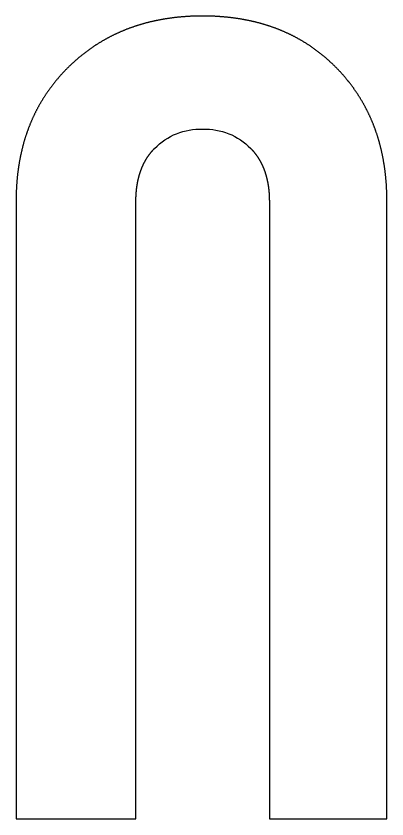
# Model space of a CAD drawing. Header units: millimetres. Extents: x -1211 to -100, y -1155 to 1320.
# Drawn here: x -276.5 to -264.79, y -617.96 to -592.61 of the extents above; entities that cross this region are included whole.
import ezdxf

# ---------------------------------------------------------------- set-up
doc = ezdxf.new("R2010")
doc.units = ezdxf.units.MM
doc.layers.get('0').update_dxf_attribs({"lineweight": 25, "true_color": 0xffffff})

msp = doc.modelspace()

# ---------------------------------------------------------------- linework, layer by layer
at = {"color": 5, "true_color": 0x0000ff, "flags": 128}
msp.add_lwpolyline([(-270.607, -592.606), (-270.628, -592.606), (-270.648, -592.606), (-270.668, -592.607), (-270.689, -592.607), (-270.709, -592.607), (-270.729, -592.607), (-270.749, -592.608), (-270.769, -592.608), (-270.79, -592.608), (-270.81, -592.609), (-270.83, -592.609), (-270.85, -592.61), (-270.87, -592.611), (-270.89, -592.611), (-270.91, -592.612), (-270.93, -592.613), (-270.949, -592.614), (-270.969, -592.614), (-270.989, -592.615), (-271.009, -592.616), (-271.029, -592.617), (-271.048, -592.618), (-271.068, -592.619), (-271.088, -592.621), (-271.107, -592.622), (-271.127, -592.623), (-271.147, -592.624), (-271.166, -592.626), (-271.186, -592.627), (-271.205, -592.629), (-271.225, -592.63), (-271.244, -592.632), (-271.264, -592.633), (-271.283, -592.635), (-271.302, -592.637), (-271.322, -592.638), (-271.341, -592.64), (-271.36, -592.642), (-271.379, -592.644), (-271.399, -592.646), (-271.418, -592.648), (-271.437, -592.65), (-271.456, -592.652), (-271.475, -592.654), (-271.494, -592.657), (-271.513, -592.659), (-271.532, -592.661), (-271.551, -592.663), (-271.57, -592.666), (-271.589, -592.668), (-271.608, -592.671), (-271.627, -592.673), (-271.646, -592.676), (-271.664, -592.679), (-271.683, -592.681), (-271.702, -592.684), (-271.721, -592.687), (-271.739, -592.69), (-271.758, -592.693), (-271.777, -592.696), (-271.795, -592.699), (-271.814, -592.702), (-271.832, -592.705), (-271.851, -592.708), (-271.869, -592.711), (-271.888, -592.714), (-271.906, -592.718), (-271.924, -592.721), (-271.943, -592.724), (-271.961, -592.728), (-271.979, -592.731), (-271.998, -592.735), (-272.016, -592.738), (-272.034, -592.742), (-272.052, -592.746), (-272.07, -592.75), (-272.089, -592.753), (-272.107, -592.757), (-272.125, -592.761), (-272.143, -592.765), (-272.161, -592.769), (-272.179, -592.773), (-272.197, -592.777), (-272.215, -592.781), (-272.232, -592.786), (-272.25, -592.79), (-272.268, -592.794), (-272.286, -592.798), (-272.304, -592.803), (-272.321, -592.807), (-272.339, -592.812), (-272.357, -592.816), (-272.374, -592.821), (-272.392, -592.825), (-272.41, -592.83), (-272.427, -592.835), (-272.445, -592.84), (-272.462, -592.844), (-272.48, -592.849), (-272.497, -592.854), (-272.515, -592.859), (-272.532, -592.864), (-272.549, -592.869), (-272.567, -592.875), (-272.584, -592.88), (-272.601, -592.885), (-272.618, -592.89), (-272.636, -592.896), (-272.653, -592.901), (-272.67, -592.906), (-272.687, -592.912), (-272.704, -592.917), (-272.721, -592.923), (-272.738, -592.929), (-272.755, -592.934), (-272.772, -592.94), (-272.789, -592.946), (-272.806, -592.952), (-272.823, -592.957), (-272.84, -592.963), (-272.857, -592.969), (-272.873, -592.975), (-272.89, -592.981), (-272.907, -592.988), (-272.924, -592.994), (-272.94, -593), (-272.957, -593.006), (-272.973, -593.013), (-272.99, -593.019), (-273.007, -593.025), (-273.023, -593.032), (-273.04, -593.038), (-273.056, -593.045), (-273.073, -593.052), (-273.089, -593.058), (-273.105, -593.065), (-273.122, -593.072), (-273.138, -593.079), (-273.154, -593.085), (-273.171, -593.092), (-273.187, -593.099), (-273.203, -593.106), (-273.219, -593.113), (-273.235, -593.121), (-273.251, -593.128), (-273.268, -593.135), (-273.284, -593.142), (-273.3, -593.149), (-273.316, -593.157), (-273.332, -593.164), (-273.348, -593.172), (-273.363, -593.179), (-273.379, -593.187), (-273.395, -593.194), (-273.411, -593.202), (-273.427, -593.21), (-273.443, -593.218), (-273.458, -593.225), (-273.474, -593.233), (-273.49, -593.241), (-273.505, -593.249), (-273.521, -593.257), (-273.537, -593.265), (-273.552, -593.273), (-273.568, -593.281), (-273.583, -593.29), (-273.599, -593.298), (-273.614, -593.306), (-273.629, -593.315), (-273.645, -593.323), (-273.66, -593.331), (-273.675, -593.34), (-273.691, -593.348), (-273.706, -593.357), (-273.721, -593.366), (-273.736, -593.374), (-273.752, -593.383), (-273.767, -593.392), (-273.782, -593.401), (-273.797, -593.41), (-273.812, -593.419), (-273.827, -593.428), (-273.842, -593.437), (-273.857, -593.446), (-273.872, -593.455), (-273.887, -593.464), (-273.902, -593.473), (-273.917, -593.483), (-273.931, -593.492), (-273.946, -593.501), (-273.961, -593.511), (-273.976, -593.52), (-273.99, -593.53), (-274.005, -593.54), (-274.02, -593.549), (-274.034, -593.559), (-274.049, -593.569), (-274.063, -593.578), (-274.078, -593.588), (-274.093, -593.598), (-274.107, -593.608), (-274.121, -593.618), (-274.136, -593.628), (-274.15, -593.638), (-274.165, -593.648), (-274.179, -593.659), (-274.193, -593.669), (-274.207, -593.679), (-274.222, -593.689), (-274.236, -593.7), (-274.25, -593.71), (-274.264, -593.721), (-274.278, -593.731), (-274.292, -593.742), (-274.306, -593.753), (-274.32, -593.763), (-274.334, -593.774), (-274.348, -593.785), (-274.362, -593.796), (-274.376, -593.806), (-274.39, -593.817), (-274.404, -593.828), (-274.418, -593.839), (-274.432, -593.85), (-274.445, -593.862), (-274.459, -593.873), (-274.473, -593.884), (-274.487, -593.895), (-274.5, -593.907), (-274.514, -593.918), (-274.527, -593.929), (-274.541, -593.941), (-274.554, -593.952), (-274.568, -593.964), (-274.581, -593.976), (-274.595, -593.987), (-274.608, -593.999), (-274.622, -594.011), (-274.635, -594.023), (-274.648, -594.035), (-274.662, -594.047), (-274.675, -594.058), (-274.688, -594.071), (-274.701, -594.083), (-274.714, -594.095), (-274.728, -594.107), (-274.741, -594.119), (-274.754, -594.131), (-274.767, -594.144), (-274.78, -594.156), (-274.793, -594.169), (-274.806, -594.181), (-274.819, -594.193), (-274.832, -594.206), (-274.845, -594.219), (-274.857, -594.231), (-274.87, -594.244), (-274.883, -594.257), (-274.896, -594.27), (-274.908, -594.282), (-274.921, -594.295), (-274.934, -594.308), (-274.946, -594.321), (-274.958, -594.334), (-274.971, -594.347), (-274.983, -594.36), (-274.996, -594.373), (-275.008, -594.386), (-275.02, -594.399), (-275.032, -594.412), (-275.044, -594.425), (-275.056, -594.438), (-275.068, -594.452), (-275.08, -594.465), (-275.092, -594.478), (-275.104, -594.491), (-275.116, -594.505), (-275.128, -594.518), (-275.139, -594.531), (-275.151, -594.545), (-275.163, -594.558), (-275.174, -594.572), (-275.186, -594.585), (-275.197, -594.599), (-275.209, -594.612), (-275.22, -594.626), (-275.231, -594.639), (-275.242, -594.653), (-275.254, -594.667), (-275.265, -594.68), (-275.276, -594.694), (-275.287, -594.708), (-275.298, -594.722), (-275.309, -594.735), (-275.32, -594.749), (-275.331, -594.763), (-275.342, -594.777), (-275.352, -594.791), (-275.363, -594.805), (-275.374, -594.819), (-275.384, -594.833), (-275.395, -594.847), (-275.405, -594.861), (-275.416, -594.875), (-275.426, -594.889), (-275.436, -594.904), (-275.447, -594.918), (-275.457, -594.932), (-275.467, -594.946), (-275.477, -594.961), (-275.487, -594.975), (-275.498, -594.989), (-275.508, -595.004), (-275.518, -595.018), (-275.527, -595.033), (-275.537, -595.047), (-275.547, -595.062), (-275.557, -595.076), (-275.567, -595.091), (-275.576, -595.105), (-275.586, -595.12), (-275.595, -595.135), (-275.605, -595.149), (-275.614, -595.164), (-275.624, -595.179), (-275.633, -595.193), (-275.642, -595.208), (-275.652, -595.223), (-275.661, -595.238), (-275.67, -595.253), (-275.679, -595.268), (-275.688, -595.283), (-275.697, -595.298), (-275.706, -595.313), (-275.715, -595.328), (-275.724, -595.343), (-275.733, -595.358), (-275.741, -595.373), (-275.75, -595.388), (-275.759, -595.404), (-275.767, -595.419), (-275.776, -595.434), (-275.784, -595.449), (-275.793, -595.465), (-275.801, -595.48), (-275.809, -595.495), (-275.818, -595.511), (-275.826, -595.526), (-275.834, -595.542), (-275.842, -595.557), (-275.85, -595.573), (-275.859, -595.588), (-275.867, -595.604), (-275.874, -595.619), (-275.882, -595.635), (-275.89, -595.651), (-275.898, -595.666), (-275.906, -595.682), (-275.913, -595.698), (-275.921, -595.714), (-275.929, -595.73), (-275.936, -595.745), (-275.944, -595.761), (-275.951, -595.777), (-275.959, -595.793), (-275.966, -595.809), (-275.973, -595.825), (-275.98, -595.841), (-275.988, -595.857), (-275.995, -595.873), (-276.002, -595.89), (-276.009, -595.906), (-276.016, -595.922), (-276.023, -595.938), (-276.03, -595.954), (-276.037, -595.971), (-276.043, -595.987), (-276.05, -596.003), (-276.057, -596.02), (-276.063, -596.036), (-276.07, -596.052), (-276.077, -596.069), (-276.083, -596.085), (-276.09, -596.102), (-276.096, -596.118), (-276.102, -596.135), (-276.109, -596.152), (-276.115, -596.168), (-276.121, -596.185), (-276.127, -596.202), (-276.133, -596.218), (-276.139, -596.235), (-276.145, -596.252), (-276.151, -596.269), (-276.157, -596.286), (-276.163, -596.302), (-276.169, -596.319), (-276.174, -596.336), (-276.18, -596.353), (-276.186, -596.37), (-276.191, -596.387), (-276.197, -596.404), (-276.202, -596.421), (-276.208, -596.439), (-276.213, -596.456), (-276.219, -596.473), (-276.224, -596.49), (-276.229, -596.507), (-276.234, -596.525), (-276.239, -596.542), (-276.245, -596.559), (-276.25, -596.577), (-276.255, -596.594), (-276.26, -596.611), (-276.264, -596.629), (-276.269, -596.646), (-276.274, -596.664), (-276.279, -596.681), (-276.283, -596.699), (-276.288, -596.716), (-276.293, -596.734), (-276.297, -596.752), (-276.302, -596.769), (-276.306, -596.787), (-276.311, -596.805), (-276.315, -596.823), (-276.319, -596.84), (-276.323, -596.858), (-276.328, -596.876), (-276.332, -596.894), (-276.336, -596.912), (-276.34, -596.93), (-276.344, -596.948), (-276.348, -596.966), (-276.352, -596.984), (-276.355, -597.002), (-276.359, -597.02), (-276.363, -597.038), (-276.367, -597.056), (-276.37, -597.075), (-276.374, -597.093), (-276.377, -597.111), (-276.381, -597.129), (-276.384, -597.148), (-276.388, -597.166), (-276.391, -597.184), (-276.394, -597.203), (-276.398, -597.221), (-276.401, -597.24), (-276.404, -597.258), (-276.407, -597.277), (-276.41, -597.295), (-276.413, -597.314), (-276.416, -597.333), (-276.419, -597.351), (-276.422, -597.37), (-276.424, -597.389), (-276.427, -597.407), (-276.43, -597.426), (-276.432, -597.445), (-276.435, -597.464), (-276.438, -597.483), (-276.44, -597.501), (-276.443, -597.52), (-276.445, -597.539), (-276.447, -597.558), (-276.45, -597.577), (-276.452, -597.596), (-276.454, -597.615), (-276.456, -597.634), (-276.458, -597.654), (-276.46, -597.673), (-276.462, -597.692), (-276.464, -597.711), (-276.466, -597.73), (-276.468, -597.75), (-276.47, -597.769), (-276.471, -597.788), (-276.473, -597.808), (-276.475, -597.827), (-276.476, -597.846), (-276.478, -597.866), (-276.479, -597.885), (-276.481, -597.905), (-276.482, -597.924), (-276.483, -597.944), (-276.485, -597.964), (-276.486, -597.983), (-276.487, -598.003), (-276.488, -598.023), (-276.489, -598.042), (-276.49, -598.062), (-276.491, -598.082), (-276.492, -598.102), (-276.493, -598.122), (-276.494, -598.141), (-276.495, -598.161), (-276.495, -598.181), (-276.496, -598.201), (-276.497, -598.221), (-276.497, -598.241), (-276.498, -598.261), (-276.498, -598.281), (-276.499, -598.302), (-276.499, -598.322), (-276.499, -598.342), (-276.5, -598.362), (-276.5, -598.382), (-276.5, -598.403), (-276.5, -598.423), (-276.5, -598.443), (-276.5, -598.464), (-276.5, -617.964), (-272.715, -617.964), (-272.715, -598.464), (-272.715, -598.455), (-272.715, -598.447), (-272.714, -598.438), (-272.714, -598.43), (-272.714, -598.422), (-272.714, -598.414), (-272.714, -598.405), (-272.714, -598.397), (-272.714, -598.389), (-272.714, -598.381), (-272.713, -598.372), (-272.713, -598.364), (-272.713, -598.356), (-272.713, -598.348), (-272.713, -598.34), (-272.712, -598.331), (-272.712, -598.323), (-272.712, -598.315), (-272.711, -598.307), (-272.711, -598.299), (-272.711, -598.291), (-272.71, -598.283), (-272.71, -598.275), (-272.709, -598.267), (-272.709, -598.259), (-272.708, -598.251), (-272.708, -598.243), (-272.708, -598.235), (-272.707, -598.227), (-272.706, -598.219), (-272.706, -598.211), (-272.705, -598.203), (-272.705, -598.195), (-272.704, -598.187), (-272.704, -598.179), (-272.703, -598.171), (-272.702, -598.163), (-272.702, -598.156), (-272.701, -598.148), (-272.7, -598.14), (-272.699, -598.132), (-272.699, -598.124), (-272.698, -598.117), (-272.697, -598.109), (-272.696, -598.101), (-272.696, -598.093), (-272.695, -598.086), (-272.694, -598.078), (-272.693, -598.07), (-272.692, -598.063), (-272.691, -598.055), (-272.69, -598.047), (-272.689, -598.04), (-272.688, -598.032), (-272.687, -598.025), (-272.686, -598.017), (-272.685, -598.009), (-272.684, -598.002), (-272.683, -597.994), (-272.682, -597.987), (-272.681, -597.979), (-272.68, -597.972), (-272.679, -597.964), (-272.678, -597.957), (-272.677, -597.949), (-272.675, -597.942), (-272.674, -597.934), (-272.673, -597.927), (-272.672, -597.92), (-272.67, -597.912), (-272.669, -597.905), (-272.668, -597.898), (-272.667, -597.89), (-272.665, -597.883), (-272.664, -597.876), (-272.663, -597.868), (-272.661, -597.861), (-272.66, -597.854), (-272.658, -597.846), (-272.657, -597.839), (-272.656, -597.832), (-272.654, -597.825), (-272.653, -597.818), (-272.651, -597.81), (-272.65, -597.803), (-272.648, -597.796), (-272.646, -597.789), (-272.645, -597.782), (-272.643, -597.775), (-272.642, -597.768), (-272.64, -597.76), (-272.638, -597.753), (-272.637, -597.746), (-272.635, -597.739), (-272.633, -597.732), (-272.632, -597.725), (-272.63, -597.718), (-272.628, -597.711), (-272.626, -597.704), (-272.625, -597.697), (-272.623, -597.69), (-272.621, -597.683), (-272.619, -597.676), (-272.617, -597.67), (-272.615, -597.663), (-272.614, -597.656), (-272.612, -597.649), (-272.61, -597.642), (-272.608, -597.635), (-272.606, -597.628), (-272.604, -597.622), (-272.602, -597.615), (-272.6, -597.608), (-272.598, -597.601), (-272.596, -597.595), (-272.594, -597.588), (-272.591, -597.581), (-272.589, -597.574), (-272.587, -597.568), (-272.585, -597.561), (-272.583, -597.554), (-272.581, -597.548), (-272.579, -597.541), (-272.576, -597.534), (-272.574, -597.528), (-272.572, -597.521), (-272.57, -597.515), (-272.567, -597.508), (-272.565, -597.502), (-272.563, -597.495), (-272.56, -597.489), (-272.558, -597.482), (-272.556, -597.476), (-272.553, -597.469), (-272.551, -597.463), (-272.548, -597.456), (-272.546, -597.45), (-272.543, -597.443), (-272.541, -597.437), (-272.538, -597.43), (-272.536, -597.424), (-272.533, -597.418), (-272.531, -597.411), (-272.528, -597.405), (-272.526, -597.399), (-272.523, -597.392), (-272.52, -597.386), (-272.518, -597.38), (-272.515, -597.374), (-272.512, -597.367), (-272.51, -597.361), (-272.507, -597.355), (-272.504, -597.349), (-272.501, -597.342), (-272.499, -597.336), (-272.496, -597.33), (-272.493, -597.324), (-272.49, -597.318), (-272.487, -597.312), (-272.484, -597.306), (-272.481, -597.299), (-272.479, -597.293), (-272.476, -597.287), (-272.473, -597.281), (-272.47, -597.275), (-272.467, -597.269), (-272.464, -597.263), (-272.461, -597.257), (-272.458, -597.251), (-272.455, -597.245), (-272.452, -597.239), (-272.449, -597.233), (-272.445, -597.227), (-272.442, -597.222), (-272.439, -597.216), (-272.436, -597.21), (-272.433, -597.204), (-272.43, -597.198), (-272.426, -597.192), (-272.423, -597.186), (-272.42, -597.181), (-272.417, -597.175), (-272.413, -597.169), (-272.41, -597.163), (-272.407, -597.157), (-272.403, -597.152), (-272.4, -597.146), (-272.397, -597.14), (-272.393, -597.135), (-272.39, -597.129), (-272.387, -597.123), (-272.383, -597.118), (-272.38, -597.112), (-272.376, -597.106), (-272.373, -597.101), (-272.369, -597.095), (-272.366, -597.089), (-272.362, -597.084), (-272.358, -597.078), (-272.355, -597.073), (-272.351, -597.067), (-272.348, -597.062), (-272.344, -597.056), (-272.34, -597.051), (-272.337, -597.045), (-272.333, -597.04), (-272.329, -597.034), (-272.326, -597.029), (-272.322, -597.024), (-272.318, -597.018), (-272.314, -597.013), (-272.31, -597.007), (-272.307, -597.002), (-272.303, -596.997), (-272.299, -596.991), (-272.295, -596.986), (-272.291, -596.981), (-272.287, -596.975), (-272.283, -596.97), (-272.279, -596.965), (-272.275, -596.96), (-272.271, -596.954), (-272.267, -596.949), (-272.263, -596.944), (-272.259, -596.939), (-272.255, -596.934), (-272.251, -596.928), (-272.247, -596.923), (-272.243, -596.918), (-272.239, -596.913), (-272.235, -596.908), (-272.231, -596.903), (-272.226, -596.898), (-272.222, -596.893), (-272.218, -596.888), (-272.214, -596.883), (-272.209, -596.878), (-272.205, -596.873), (-272.201, -596.868), (-272.197, -596.863), (-272.192, -596.858), (-272.188, -596.853), (-272.184, -596.848), (-272.179, -596.843), (-272.175, -596.838), (-272.17, -596.833), (-272.166, -596.828), (-272.162, -596.823), (-272.157, -596.818), (-272.153, -596.814), (-272.148, -596.809), (-272.144, -596.804), (-272.139, -596.799), (-272.134, -596.794), (-272.13, -596.79), (-272.125, -596.785, -0.211105), (-270.607, -596.178, -0.211105), (-269.09, -596.785), (-269.085, -596.79), (-269.08, -596.794), (-269.076, -596.799), (-269.071, -596.804), (-269.067, -596.809), (-269.062, -596.814), (-269.058, -596.818), (-269.053, -596.823), (-269.049, -596.828), (-269.044, -596.833), (-269.04, -596.838), (-269.036, -596.843), (-269.031, -596.848), (-269.027, -596.853), (-269.023, -596.858), (-269.018, -596.863), (-269.014, -596.868), (-269.01, -596.873), (-269.005, -596.878), (-269.001, -596.883), (-268.997, -596.888), (-268.993, -596.893), (-268.988, -596.898), (-268.984, -596.903), (-268.98, -596.908), (-268.976, -596.913), (-268.972, -596.918), (-268.968, -596.923), (-268.964, -596.928), (-268.96, -596.934), (-268.955, -596.939), (-268.951, -596.944), (-268.947, -596.949), (-268.943, -596.954), (-268.939, -596.96), (-268.935, -596.965), (-268.932, -596.97), (-268.928, -596.975), (-268.924, -596.981), (-268.92, -596.986), (-268.916, -596.991), (-268.912, -596.997), (-268.908, -597.002), (-268.904, -597.007), (-268.901, -597.013), (-268.897, -597.018), (-268.893, -597.024), (-268.889, -597.029), (-268.886, -597.034), (-268.882, -597.04), (-268.878, -597.045), (-268.874, -597.051), (-268.871, -597.056), (-268.867, -597.062), (-268.864, -597.067), (-268.86, -597.073), (-268.856, -597.078), (-268.853, -597.084), (-268.849, -597.089), (-268.846, -597.095), (-268.842, -597.101), (-268.839, -597.106), (-268.835, -597.112), (-268.832, -597.118), (-268.828, -597.123), (-268.825, -597.129), (-268.821, -597.135), (-268.818, -597.14), (-268.815, -597.146), (-268.811, -597.152), (-268.808, -597.157), (-268.805, -597.163), (-268.801, -597.169), (-268.798, -597.175), (-268.795, -597.181), (-268.792, -597.186), (-268.788, -597.192), (-268.785, -597.198), (-268.782, -597.204), (-268.779, -597.21), (-268.776, -597.216), (-268.773, -597.222), (-268.769, -597.227), (-268.766, -597.233), (-268.763, -597.239), (-268.76, -597.245), (-268.757, -597.251), (-268.754, -597.257), (-268.751, -597.263), (-268.748, -597.269), (-268.745, -597.275), (-268.742, -597.281), (-268.739, -597.287), (-268.736, -597.293), (-268.733, -597.299), (-268.73, -597.306), (-268.728, -597.312), (-268.725, -597.318), (-268.722, -597.324), (-268.719, -597.33), (-268.716, -597.336), (-268.714, -597.342), (-268.711, -597.349), (-268.708, -597.355), (-268.705, -597.361), (-268.703, -597.367), (-268.7, -597.374), (-268.697, -597.38), (-268.695, -597.386), (-268.692, -597.392), (-268.689, -597.399), (-268.687, -597.405), (-268.684, -597.411), (-268.682, -597.418), (-268.679, -597.424), (-268.677, -597.43), (-268.674, -597.437), (-268.672, -597.443), (-268.669, -597.45), (-268.667, -597.456), (-268.664, -597.463), (-268.662, -597.469), (-268.659, -597.476), (-268.657, -597.482), (-268.655, -597.489), (-268.652, -597.495), (-268.65, -597.502), (-268.648, -597.508), (-268.645, -597.515), (-268.643, -597.521), (-268.641, -597.528), (-268.639, -597.534), (-268.636, -597.541), (-268.634, -597.548), (-268.632, -597.554), (-268.63, -597.561), (-268.628, -597.568), (-268.625, -597.574), (-268.623, -597.581), (-268.621, -597.588), (-268.619, -597.595), (-268.617, -597.601), (-268.615, -597.608), (-268.613, -597.615), (-268.611, -597.622), (-268.609, -597.628), (-268.607, -597.635), (-268.605, -597.642), (-268.603, -597.649), (-268.601, -597.656), (-268.599, -597.663), (-268.598, -597.67), (-268.596, -597.676), (-268.594, -597.683), (-268.592, -597.69), (-268.59, -597.697), (-268.588, -597.704), (-268.587, -597.711), (-268.585, -597.718), (-268.583, -597.725), (-268.581, -597.732), (-268.58, -597.739), (-268.578, -597.746), (-268.576, -597.753), (-268.575, -597.76), (-268.573, -597.768), (-268.571, -597.775), (-268.57, -597.782), (-268.568, -597.789), (-268.567, -597.796), (-268.565, -597.803), (-268.564, -597.81), (-268.562, -597.818), (-268.561, -597.825), (-268.559, -597.832), (-268.558, -597.839), (-268.556, -597.846), (-268.555, -597.854), (-268.554, -597.861), (-268.552, -597.868), (-268.551, -597.876), (-268.55, -597.883), (-268.548, -597.89), (-268.547, -597.898), (-268.546, -597.905), (-268.544, -597.912), (-268.543, -597.92), (-268.542, -597.927), (-268.541, -597.934), (-268.539, -597.942), (-268.538, -597.949), (-268.537, -597.957), (-268.536, -597.964), (-268.535, -597.972), (-268.534, -597.979), (-268.533, -597.987), (-268.532, -597.994), (-268.531, -598.002), (-268.529, -598.009), (-268.528, -598.017), (-268.527, -598.025), (-268.526, -598.032), (-268.526, -598.04), (-268.525, -598.047), (-268.524, -598.055), (-268.523, -598.063), (-268.522, -598.07), (-268.521, -598.078), (-268.52, -598.086), (-268.519, -598.093), (-268.518, -598.101), (-268.518, -598.109), (-268.517, -598.117), (-268.516, -598.124), (-268.515, -598.132), (-268.515, -598.14), (-268.514, -598.148), (-268.513, -598.156), (-268.513, -598.163), (-268.512, -598.171), (-268.511, -598.179), (-268.511, -598.187), (-268.51, -598.195), (-268.509, -598.203), (-268.509, -598.211), (-268.508, -598.219), (-268.508, -598.227), (-268.507, -598.235), (-268.507, -598.243), (-268.506, -598.251), (-268.506, -598.259), (-268.505, -598.267), (-268.505, -598.275), (-268.505, -598.283), (-268.504, -598.291), (-268.504, -598.299), (-268.504, -598.307), (-268.503, -598.315), (-268.503, -598.323), (-268.503, -598.331), (-268.502, -598.34), (-268.502, -598.348), (-268.502, -598.356), (-268.502, -598.364), (-268.501, -598.372), (-268.501, -598.381), (-268.501, -598.389), (-268.501, -598.397), (-268.501, -598.405), (-268.501, -598.414), (-268.5, -598.422), (-268.5, -598.43), (-268.5, -598.438), (-268.5, -598.447), (-268.5, -598.455), (-268.5, -598.464), (-268.5, -617.964), (-264.786, -617.964), (-264.786, -598.464), (-264.786, -598.443), (-264.786, -598.423), (-264.786, -598.403), (-264.786, -598.382), (-264.787, -598.362), (-264.787, -598.342), (-264.787, -598.322), (-264.788, -598.302), (-264.788, -598.281), (-264.788, -598.261), (-264.789, -598.241), (-264.79, -598.221), (-264.79, -598.201), (-264.791, -598.181), (-264.792, -598.161), (-264.792, -598.141), (-264.793, -598.122), (-264.794, -598.102), (-264.795, -598.082), (-264.796, -598.062), (-264.797, -598.042), (-264.798, -598.023), (-264.799, -598.003), (-264.8, -597.983), (-264.801, -597.964), (-264.803, -597.944), (-264.804, -597.924), (-264.805, -597.905), (-264.807, -597.885), (-264.808, -597.866), (-264.81, -597.846), (-264.811, -597.827), (-264.813, -597.808), (-264.814, -597.788), (-264.816, -597.769), (-264.818, -597.75), (-264.82, -597.73), (-264.821, -597.711), (-264.823, -597.692), (-264.825, -597.673), (-264.827, -597.654), (-264.829, -597.634), (-264.831, -597.615), (-264.833, -597.596), (-264.836, -597.577), (-264.838, -597.558), (-264.84, -597.539), (-264.842, -597.52), (-264.845, -597.501), (-264.847, -597.483), (-264.85, -597.464), (-264.852, -597.445), (-264.855, -597.426), (-264.857, -597.407), (-264.86, -597.389), (-264.863, -597.37), (-264.866, -597.351), (-264.868, -597.333), (-264.871, -597.314), (-264.874, -597.295), (-264.877, -597.277), (-264.88, -597.258), (-264.883, -597.24), (-264.886, -597.221), (-264.89, -597.203), (-264.893, -597.184), (-264.896, -597.166), (-264.899, -597.148), (-264.903, -597.129), (-264.906, -597.111), (-264.91, -597.093), (-264.913, -597.075), (-264.917, -597.056), (-264.92, -597.038), (-264.924, -597.02), (-264.928, -597.002), (-264.931, -596.984), (-264.935, -596.966), (-264.939, -596.948), (-264.943, -596.93), (-264.947, -596.912), (-264.951, -596.894), (-264.955, -596.876), (-264.959, -596.858), (-264.963, -596.84), (-264.967, -596.823), (-264.972, -596.805), (-264.976, -596.787), (-264.98, -596.769), (-264.985, -596.752), (-264.989, -596.734), (-264.994, -596.716), (-264.998, -596.699), (-265.003, -596.681), (-265.007, -596.664), (-265.012, -596.646), (-265.017, -596.629), (-265.022, -596.611), (-265.026, -596.594), (-265.031, -596.577), (-265.036, -596.559), (-265.041, -596.542), (-265.046, -596.525), (-265.051, -596.507), (-265.056, -596.49), (-265.062, -596.473), (-265.067, -596.456), (-265.072, -596.439), (-265.077, -596.421), (-265.083, -596.404), (-265.088, -596.387), (-265.094, -596.37), (-265.099, -596.353), (-265.105, -596.336), (-265.11, -596.319), (-265.116, -596.302), (-265.122, -596.286), (-265.127, -596.269), (-265.133, -596.252), (-265.139, -596.235), (-265.145, -596.218), (-265.151, -596.202), (-265.157, -596.185), (-265.163, -596.168), (-265.169, -596.152), (-265.175, -596.135), (-265.182, -596.118), (-265.188, -596.102), (-265.194, -596.085), (-265.2, -596.069), (-265.207, -596.052), (-265.213, -596.036), (-265.22, -596.02), (-265.226, -596.003), (-265.233, -595.987), (-265.24, -595.971), (-265.246, -595.954), (-265.253, -595.938), (-265.26, -595.922), (-265.267, -595.906), (-265.274, -595.89), (-265.28, -595.873), (-265.287, -595.857), (-265.294, -595.841), (-265.302, -595.825), (-265.309, -595.809), (-265.316, -595.793), (-265.323, -595.777), (-265.33, -595.761), (-265.338, -595.745), (-265.345, -595.73), (-265.353, -595.714), (-265.36, -595.698), (-265.368, -595.682), (-265.375, -595.666), (-265.383, -595.651), (-265.39, -595.635), (-265.398, -595.619), (-265.406, -595.604), (-265.414, -595.588), (-265.422, -595.573), (-265.43, -595.557), (-265.438, -595.542), (-265.446, -595.526), (-265.454, -595.511), (-265.462, -595.495), (-265.47, -595.48), (-265.478, -595.465), (-265.486, -595.449), (-265.495, -595.434), (-265.503, -595.419), (-265.511, -595.404), (-265.52, -595.388), (-265.528, -595.373), (-265.537, -595.358), (-265.546, -595.343), (-265.554, -595.328), (-265.563, -595.313), (-265.572, -595.298), (-265.581, -595.283), (-265.589, -595.268), (-265.598, -595.253), (-265.607, -595.238), (-265.616, -595.223), (-265.625, -595.208), (-265.634, -595.193), (-265.644, -595.179), (-265.653, -595.164), (-265.662, -595.149), (-265.671, -595.135), (-265.681, -595.12), (-265.69, -595.105), (-265.699, -595.091), (-265.709, -595.076), (-265.718, -595.062), (-265.728, -595.047), (-265.738, -595.033), (-265.747, -595.018), (-265.757, -595.004), (-265.767, -594.989), (-265.777, -594.975), (-265.787, -594.961), (-265.797, -594.946), (-265.807, -594.932), (-265.817, -594.918), (-265.827, -594.904), (-265.837, -594.889), (-265.847, -594.875), (-265.857, -594.861), (-265.867, -594.847), (-265.878, -594.833), (-265.888, -594.819), (-265.899, -594.805), (-265.909, -594.791), (-265.92, -594.777), (-265.93, -594.763), (-265.941, -594.749), (-265.951, -594.735), (-265.962, -594.722), (-265.973, -594.708), (-265.984, -594.694), (-265.995, -594.68), (-266.005, -594.667), (-266.016, -594.653), (-266.027, -594.639), (-266.039, -594.626), (-266.05, -594.612), (-266.061, -594.599), (-266.072, -594.585), (-266.083, -594.572), (-266.095, -594.558), (-266.106, -594.545), (-266.117, -594.531), (-266.129, -594.518), (-266.14, -594.505), (-266.152, -594.491), (-266.163, -594.478), (-266.175, -594.465), (-266.187, -594.452), (-266.199, -594.438), (-266.21, -594.425), (-266.222, -594.412), (-266.234, -594.399), (-266.246, -594.386), (-266.258, -594.373), (-266.27, -594.36), (-266.282, -594.347), (-266.294, -594.334), (-266.306, -594.321), (-266.319, -594.308), (-266.331, -594.295), (-266.343, -594.282), (-266.356, -594.27), (-266.368, -594.257), (-266.381, -594.244), (-266.393, -594.231), (-266.406, -594.219), (-266.418, -594.206), (-266.431, -594.193), (-266.444, -594.181), (-266.456, -594.169), (-266.469, -594.156), (-266.482, -594.144), (-266.495, -594.131), (-266.507, -594.119), (-266.52, -594.107), (-266.533, -594.095), (-266.546, -594.083), (-266.559, -594.071), (-266.572, -594.058), (-266.585, -594.047), (-266.598, -594.035), (-266.611, -594.023), (-266.624, -594.011), (-266.637, -593.999), (-266.65, -593.987), (-266.664, -593.976), (-266.677, -593.964), (-266.69, -593.952), (-266.703, -593.941), (-266.717, -593.929), (-266.73, -593.918), (-266.743, -593.907), (-266.757, -593.895), (-266.77, -593.884), (-266.784, -593.873), (-266.797, -593.862), (-266.811, -593.85), (-266.824, -593.839), (-266.838, -593.828), (-266.851, -593.817), (-266.865, -593.806), (-266.879, -593.796), (-266.892, -593.785), (-266.906, -593.774), (-266.92, -593.763), (-266.934, -593.753), (-266.947, -593.742), (-266.961, -593.731), (-266.975, -593.721), (-266.989, -593.71), (-267.003, -593.7), (-267.017, -593.689), (-267.031, -593.679), (-267.045, -593.669), (-267.059, -593.659), (-267.073, -593.648), (-267.087, -593.638), (-267.101, -593.628), (-267.116, -593.618), (-267.13, -593.608), (-267.144, -593.598), (-267.158, -593.588), (-267.173, -593.578), (-267.187, -593.569), (-267.201, -593.559), (-267.216, -593.549), (-267.23, -593.54), (-267.245, -593.53), (-267.259, -593.52), (-267.274, -593.511), (-267.288, -593.501), (-267.303, -593.492), (-267.317, -593.483), (-267.332, -593.473), (-267.347, -593.464), (-267.362, -593.455), (-267.376, -593.446), (-267.391, -593.437), (-267.406, -593.428), (-267.421, -593.419), (-267.436, -593.41), (-267.45, -593.401), (-267.465, -593.392), (-267.48, -593.383), (-267.495, -593.374), (-267.51, -593.366), (-267.525, -593.357), (-267.54, -593.348), (-267.555, -593.34), (-267.571, -593.331), (-267.586, -593.323), (-267.601, -593.315), (-267.616, -593.306), (-267.631, -593.298), (-267.647, -593.29), (-267.662, -593.281), (-267.677, -593.273), (-267.693, -593.265), (-267.708, -593.257), (-267.724, -593.249), (-267.739, -593.241), (-267.755, -593.233), (-267.77, -593.225), (-267.786, -593.218), (-267.801, -593.21), (-267.817, -593.202), (-267.833, -593.194), (-267.848, -593.187), (-267.864, -593.179), (-267.88, -593.172), (-267.895, -593.164), (-267.911, -593.157), (-267.927, -593.149), (-267.943, -593.142), (-267.959, -593.135), (-267.975, -593.128), (-267.991, -593.121), (-268.007, -593.113), (-268.023, -593.106), (-268.039, -593.099), (-268.055, -593.092), (-268.071, -593.085), (-268.087, -593.079), (-268.103, -593.072), (-268.12, -593.065), (-268.136, -593.058), (-268.152, -593.052), (-268.168, -593.045), (-268.185, -593.038), (-268.201, -593.032), (-268.217, -593.025), (-268.234, -593.019), (-268.25, -593.013), (-268.267, -593.006), (-268.283, -593), (-268.3, -592.994), (-268.316, -592.988), (-268.333, -592.981), (-268.35, -592.975), (-268.366, -592.969), (-268.383, -592.963), (-268.4, -592.957), (-268.416, -592.952), (-268.433, -592.946), (-268.45, -592.94), (-268.467, -592.934), (-268.484, -592.929), (-268.501, -592.923), (-268.518, -592.917), (-268.535, -592.912), (-268.552, -592.906), (-268.569, -592.901), (-268.586, -592.896), (-268.603, -592.89), (-268.62, -592.885), (-268.637, -592.88), (-268.654, -592.875), (-268.671, -592.869), (-268.689, -592.864), (-268.706, -592.859), (-268.723, -592.854), (-268.741, -592.849), (-268.758, -592.844), (-268.775, -592.84), (-268.793, -592.835), (-268.81, -592.83), (-268.828, -592.825), (-268.845, -592.821), (-268.863, -592.816), (-268.88, -592.812), (-268.898, -592.807), (-268.915, -592.803), (-268.933, -592.798), (-268.951, -592.794), (-268.969, -592.79), (-268.986, -592.786), (-269.004, -592.781), (-269.022, -592.777), (-269.04, -592.773), (-269.058, -592.769), (-269.076, -592.765), (-269.094, -592.761), (-269.112, -592.757), (-269.13, -592.753), (-269.148, -592.75), (-269.166, -592.746), (-269.184, -592.742), (-269.202, -592.738), (-269.22, -592.735), (-269.238, -592.731), (-269.256, -592.728), (-269.275, -592.724), (-269.293, -592.721), (-269.311, -592.718), (-269.33, -592.714), (-269.348, -592.711), (-269.366, -592.708), (-269.385, -592.705), (-269.403, -592.702), (-269.422, -592.699), (-269.44, -592.696), (-269.459, -592.693), (-269.477, -592.69), (-269.496, -592.687), (-269.515, -592.684), (-269.533, -592.681), (-269.552, -592.679), (-269.571, -592.676), (-269.59, -592.673), (-269.608, -592.671), (-269.627, -592.668), (-269.646, -592.666), (-269.665, -592.663), (-269.684, -592.661), (-269.703, -592.659), (-269.722, -592.657), (-269.741, -592.654), (-269.76, -592.652), (-269.779, -592.65), (-269.798, -592.648), (-269.817, -592.646), (-269.836, -592.644), (-269.855, -592.642), (-269.875, -592.64), (-269.894, -592.638), (-269.913, -592.637), (-269.933, -592.635), (-269.952, -592.633), (-269.971, -592.632), (-269.991, -592.63), (-270.01, -592.629), (-270.03, -592.627), (-270.049, -592.626), (-270.069, -592.624), (-270.088, -592.623), (-270.108, -592.622), (-270.127, -592.621), (-270.147, -592.619), (-270.167, -592.618), (-270.186, -592.617), (-270.206, -592.616), (-270.226, -592.615), (-270.246, -592.614), (-270.266, -592.614), (-270.285, -592.613), (-270.305, -592.612), (-270.325, -592.611), (-270.345, -592.611), (-270.365, -592.61), (-270.385, -592.609), (-270.405, -592.609), (-270.425, -592.608), (-270.445, -592.608), (-270.466, -592.608), (-270.486, -592.607), (-270.506, -592.607), (-270.526, -592.607), (-270.546, -592.607), (-270.567, -592.606), (-270.587, -592.606)], format="xyb", close=True, dxfattribs=at)

doc.saveas('drawing.dxf')
